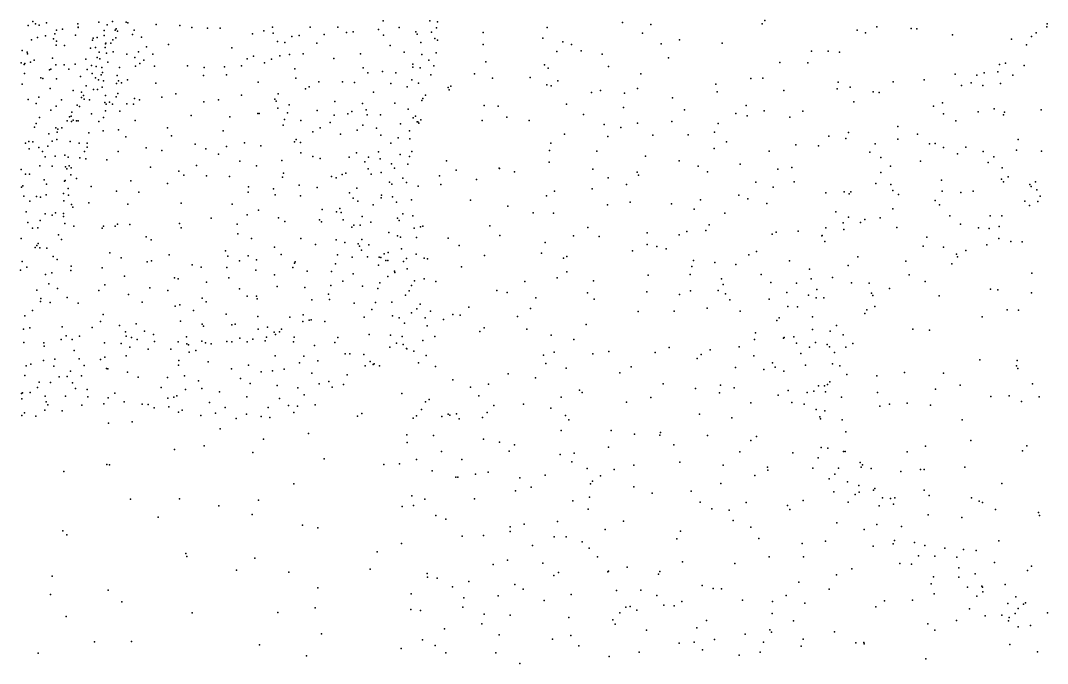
# Model space of a CAD drawing. Header units: metres. Extents: x -24.3 to 24.3, y -27.7 to 27.7.
# Drawn here: x 2.2 to 7.73, y -6.91 to -3.45 of the extents above; entities that cross this region are included whole.
import ezdxf

# ---------------------------------------------------------------- set-up
doc = ezdxf.new("R2010")
doc.units = ezdxf.units.M

msp = doc.modelspace()

# ---------------------------------------------------------------- linework, layer by layer
for p in [(2.239, -3.4781, -19.8405), (2.2633, -3.4564, 13.8423), (2.279, -3.4692, 17.2831), (2.2986, -3.4761, 10.0419), (2.3376, -3.4623, 14.0008), (2.5067, -3.4683, 22.6142), (2.6199, -3.4594, 18.0648), (2.6643, -3.4732, 11.0067), (2.6931, -3.4558, 11.701), (2.7666, -3.4602, 12.5326), (2.7762, -3.4627, 25.4408), (2.9284, -3.4719, 25.3419), (3.0564, -3.4776, -2.9838), (4.1499, -3.4524, 22.9625), (4.4025, -3.4525, 24.2325), (4.4431, -3.4575, -9.4578), (5.4402, -3.4616, -2.2764), (5.5926, -3.4729, -2.0728), (6.1915, -3.4679, 20.0105), (6.2052, -3.4509, -0.8183), (7.7248, -3.484, 20.4235), (7.7272, -3.4677, 19.5613), (2.3323, -3.5336, 14.1469), (2.3823, -3.5222, 10.5134), (2.3907, -3.5027, 15.7708), (2.4232, -3.4973, 17.8031), (2.4931, -3.5296, 14.9405), (2.5076, -3.4865, 15.4483), (2.5076, -3.4875, 13.8095), (2.6477, -3.5306, 12.0396), (2.6479, -3.5038, 12.2873), (2.7074, -3.5029, 13.568), (2.7125, -3.4961, 22.6126), (2.7191, -3.5075, 11.4978), (2.8004, -3.5258, 13.3854), (2.8099, -3.5019, 12.669), (3.1197, -3.4889, 25.2089), (3.2051, -3.4914, 22.637), (3.2731, -3.4914, 19.0475), (3.4473, -3.5216, 24.9726), (3.5084, -3.506, 22.6252), (3.5542, -3.4857, -3.0735), (3.5575, -3.5179, 24.9156), (3.6596, -3.5362, 22.644), (3.6976, -3.532, -12.4059), (3.7566, -3.486, -12.0956), (3.8321, -3.5266, 22.6803), (3.9063, -3.4864, -17.0282), (3.9525, -3.5157, 22.7593), (3.9889, -3.5121, 24.7058), (4.1249, -3.4989, 19.7583), (4.1529, -3.5294, -10.4835), (4.2374, -3.4888, 23.0997), (4.3256, -3.5119, 24.417), (4.3329, -3.5245, 23.3856), (4.41, -3.5133, 23.6396), (4.4378, -3.4907, 23.9374), (4.6886, -3.5148, -17.8572), (5.0335, -3.4874, -19.7611), (5.5478, -3.5193, -4.3156), (6.7033, -3.503, -0.0948), (6.7486, -3.5171, -1.1816), (6.8085, -3.4851, -21.035), (6.9938, -3.4945, 19.7809), (7.0242, -3.4963, 0.1936), (7.2173, -3.5277, 0.2937), (7.6427, -3.5367, 0.5765), (7.6664, -3.5162, 20.7337), (2.2559, -3.5541, 10.1558), (2.2886, -3.5425, 10.2985), (2.3756, -3.5495, 22.5945), (2.3897, -3.583, 14.4559), (2.3908, -3.5613, -23.6206), (2.4346, -3.5843, 13.8649), (2.585, -3.5568, 13.7018), (2.5886, -3.5454, 10.8321), (2.6105, -3.5424, -23.0788), (2.6553, -3.5768, 11.8644), (2.6577, -3.5722, 25.5039), (2.6839, -3.5733, 12.4035), (2.6956, -3.5554, -22.7318), (2.7114, -3.5437, 11.3149), (2.8487, -3.54, 13.2272), (2.8759, -3.5921, -21.5246), (2.9954, -3.5791, 25.2958), (3.582, -3.5637, 19.3377), (3.6208, -3.5698, -12.7795), (3.794, -3.5733, -16.6359), (4.1877, -3.5859, 24.5625), (4.3542, -3.5696, -17.3908), (4.4289, -3.5473, 23.7928), (4.4436, -3.5558, 24.1192), (4.6894, -3.5796, 19.9528), (5.0111, -3.5455, -18.8551), (5.1187, -3.5649, 20.0707), (5.1656, -3.5797, -3.8253), (5.6477, -3.5768, 20.0581), (5.7463, -3.5551, -1.8219), (5.9757, -3.5723, -1.3471), (7.5348, -3.5516, -20.2753), (7.6145, -3.5813, 15.7772), (2.2062, -3.6111, 14.144), (2.2326, -3.6217, 17.6363), (2.2343, -3.6295, -23.8704), (2.5741, -3.5987, 22.5777), (2.6005, -3.5962, -2.7145), (2.6216, -3.6206, 12.141), (2.6539, -3.5952, 11.0528), (2.6612, -3.6261, 11.659), (2.6957, -3.62, 22.5709), (2.771, -3.632, 12.6871), (2.8134, -3.6499, 12.8464), (2.8325, -3.6186, 13.0493), (2.9107, -3.6322, 18.6929), (3.3363, -3.5975, 25.0481), (3.4526, -3.6424, -14.6666), (3.5933, -3.6398, -13.189), (3.647, -3.6329, -16.1214), (3.7205, -3.6304, -3.0516), (4.0277, -3.629, 22.826), (4.2628, -3.6218, 23.134), (4.3596, -3.6328, 23.4624), (4.4354, -3.624, 23.9778), (5.0856, -3.6179, -20.1497), (5.2162, -3.6134, -20.5568), (5.3292, -3.6324, 20.0837), (6.4576, -3.6159, -5.0802), (6.5478, -3.6162, 19.8795), (6.6079, -3.6207, -5.6136), (2.2011, -3.6791, 15.7526), (2.2179, -3.6879, 10.4853), (2.2207, -3.6825, -2.452), (2.2512, -3.6744, 22.5609), (2.2714, -3.664, 14.0275), (2.3693, -3.6537, 10.6041), (2.3884, -3.6887, -20.3111), (2.4327, -3.6888, -2.5897), (2.4912, -3.6857, 10.7694), (2.5501, -3.6588, 18.1695), (2.5807, -3.6918, 10.9541), (2.6056, -3.6988, 25.4873), (2.6108, -3.6502, 13.6289), (2.625, -3.6568, 12.2779), (2.6358, -3.7043, 18.3836), (2.6681, -3.6749, 11.1997), (2.7306, -3.7034, 13.3686), (2.8165, -3.6967, -21.1819), (2.8399, -3.6823, -22.006), (2.862, -3.6641, 25.376), (2.9185, -3.6961, 22.5408), (3.096, -3.6941, -2.9103), (3.1869, -3.7036, 19.0207), (3.2966, -3.7007, -3.0037), (3.3877, -3.6944, 19.1955), (3.4189, -3.6571, 22.5985), (3.5113, -3.6778, -15.2863), (3.5495, -3.6578, 24.8988), (3.8842, -3.6555, 19.6186), (4.0437, -3.7051, 24.6458), (4.3097, -3.6861, 23.2957), (4.3097, -3.702, 24.3783), (4.3492, -3.7052, -2.9787), (4.3967, -3.6641, 23.5765), (4.4236, -3.6951, 23.8362), (4.7037, -3.6722, -2.8713), (5.0198, -3.6883, -19.2931), (5.3635, -3.6984, -2.1598), (5.6878, -3.651, -6.8193), (6.2869, -3.6771, -0.6155), (6.4367, -3.6775, -0.3278), (7.4691, -3.6878, 15.9025), (7.5025, -3.68, 19.5608), (7.6033, -3.6931, 16.1437), (2.2194, -3.7363, 14.0562), (2.3074, -3.7594, 15.1167), (2.3541, -3.7164, 25.5793), (2.3601, -3.712, 17.9431), (2.4581, -3.7115, 13.775), (2.5214, -3.7511, 10.8667), (2.5563, -3.7139, 22.5466), (2.584, -3.735, 12.0866), (2.601, -3.7589, 11.8107), (2.6316, -3.7434, 13.5213), (2.6382, -3.7301, 11.538), (2.7173, -3.7471, 12.6412), (3.1839, -3.7468, 22.5392), (3.3066, -3.7426, 22.5543), (3.6751, -3.71, 22.644), (4.0675, -3.7318, -10.9872), (4.147, -3.7252, 19.7671), (4.2182, -3.733, 24.4738), (4.4069, -3.7428, 24.0623), (4.6418, -3.7383, -8.5381), (4.9431, -3.7572, -7.7689), (5.0391, -3.7076, -3.4204), (5.5385, -3.7369, -2.1319), (7.2302, -3.7386, 19.6262), (7.3473, -3.7438, 15.6724), (7.3874, -3.7324, 15.3247), (7.4606, -3.7269, -20.6072), (7.5411, -3.7439, 0.5533), (2.2065, -3.7936, 15.3221), (2.3171, -3.7625, 10.6446), (2.3918, -3.7647, 22.5259), (2.5508, -3.8024, 11.0005), (2.6182, -3.7701, 12.3138), (2.637, -3.8088, 11.2856), (2.6441, -3.7751, 12.4358), (2.7144, -3.7898, 22.5065), (2.7256, -3.7756, 13.2706), (2.7415, -3.7853, 12.762), (2.7743, -3.7704, 13.0233), (2.9272, -3.7869, 25.3239), (3.4776, -3.7823, 22.5779), (3.6801, -3.7613, 24.8128), (3.7519, -3.8083, -12.5582), (3.8033, -3.7813, -16.3911), (3.9323, -3.7801, -3.0288), (3.9958, -3.7841, -11.3342), (4.1916, -3.7898, 23.0567), (4.2805, -3.8074, 23.2901), (4.3045, -3.7699, -9.797), (4.3413, -3.788, 24.2612), (4.5011, -3.8108, 19.8832), (4.5146, -3.8031, -8.9037), (4.7389, -3.7613, -8.1298), (5.0326, -3.7964, -19.8869), (5.0561, -3.8026, 20.0235), (5.0919, -3.7751, -2.8083), (5.9424, -3.7925, -4.5035), (6.1305, -3.7629, -0.9029), (6.1947, -3.7611, -1.2992), (6.6002, -3.7816, -5.9357), (6.6664, -3.8094, -0.0906), (6.8964, -3.7812, -1.1534), (7.0635, -3.7691, 0.238), (7.2642, -3.7994, -20.8517), (7.3174, -3.7855, 0.4061), (7.3794, -3.8007, 16.0722), (7.4744, -3.7888, 15.0857), (2.2964, -3.8626, -23.684), (2.3578, -3.8162, 13.8665), (2.4808, -3.8273, 13.6685), (2.5255, -3.8641, -22.9762), (2.5261, -3.8361, 22.5161), (2.537, -3.8543, 11.9342), (2.5912, -3.8226, 11.1517), (2.6116, -3.8211, 11.4557), (2.655, -3.8537, 13.3479), (2.7133, -3.8615, 12.9633), (2.7214, -3.8439, -22.3223), (2.8107, -3.8706, 22.4725), (2.9586, -3.8635, 22.4645), (3.0349, -3.8446, 25.2491), (3.3868, -3.853, 22.5236), (3.585, -3.8442, 24.8669), (3.7324, -3.8183, 22.6672), (4.0993, -3.8368, 22.9382), (4.3644, -3.8695, 24.1163), (4.3787, -3.8531, 23.7276), (4.5051, -3.8243, -17.3571), (5.2724, -3.8378, -7.3022), (5.3206, -3.8269, -20.7602), (5.4511, -3.8419, -4.0139), (5.5205, -3.8164, -1.9232), (5.7089, -3.8668, 20.0087), (5.9485, -3.835, -1.3569), (6.3081, -3.8277, -6.3435), (6.5954, -3.8173, -1.1771), (6.7901, -3.8352, 19.7313), (6.8222, -3.8387, -5.4181), (2.2394, -3.8755, 13.9761), (2.2821, -3.8974, 10.7513), (2.3893, -3.9122, 25.4853), (2.4179, -3.8773, 10.8637), (2.5026, -3.9057, 12.0859), (2.5155, -3.9125, 11.6964), (2.5409, -3.8729, 13.558), (2.5684, -3.8775, 25.4422), (2.6522, -3.8922, 12.5988), (2.6593, -3.9008, 13.2281), (2.6761, -3.8908, 12.7721), (2.6927, -3.9015, 13.1075), (2.7702, -3.8982, -21.5085), (2.8055, -3.9006, -2.6604), (2.8384, -3.8769, 25.3526), (3.1847, -3.888, 25.1603), (3.2636, -3.8765, 22.4833), (3.5665, -3.8736, 22.5872), (3.5745, -3.8837, -14.396), (3.5841, -3.9218, -15.0683), (3.6448, -3.9039, -15.5606), (3.8902, -3.887, 22.7467), (4.0388, -3.8977, 24.5883), (4.2141, -3.8959, 23.1647), (4.3592, -3.8814, 23.6104), (4.6942, -3.9076, -17.6986), (4.7699, -3.912, 19.9543), (5.137, -3.9009, -3.0918), (5.4454, -3.9192, 20.0317), (6.1063, -3.9075, -21.3168), (6.6846, -3.8883, -21.2767), (7.1148, -3.9119, 15.405), (7.1627, -3.8939, 15.1892), (7.4416, -3.9253, -1.3124), (2.2992, -3.9732, 22.4692), (2.3609, -3.9331, 13.8153), (2.4613, -3.9686, 11.8414), (2.4696, -3.9653, 22.4821), (2.4746, -3.943, 11.0528), (2.5798, -3.9526, 12.4577), (2.6446, -3.9724, 12.8782), (2.6549, -3.9371, 22.4725), (2.7331, -3.9389, 25.3897), (3.1173, -3.9612, 22.4257), (3.325, -3.9681, 25.0696), (3.4754, -3.9516, 22.5232), (3.4832, -3.9513, 24.9437), (3.6349, -3.9471, -14.096), (3.7957, -3.9353, -16.0612), (3.8861, -3.9606, 24.6744), (3.9598, -3.9527, -11.6377), (3.9812, -3.9396, 22.8262), (4.0582, -3.932, 19.7179), (4.065, -3.9587, -2.9853), (4.1358, -3.9575, 23.0299), (4.2858, -3.9273, 23.4224), (4.313, -3.9748, 23.5375), (4.3249, -3.9654, -9.5621), (4.8167, -3.9701, -2.7545), (5.2297, -3.9568, 20.0177), (5.7742, -3.9308, -1.761), (6.0506, -3.9517, -1.0246), (6.1102, -3.9626, 19.8975), (6.2016, -3.9371, -0.7307), (6.3406, -3.9702, -4.6606), (6.4114, -3.939, -0.3224), (7.1682, -3.9533, 0.3566), (7.3544, -3.9428, 14.9526), (7.4912, -3.9576, 0.5549), (7.4964, -3.9436, 19.3964), (7.6948, -3.931, 16.7268), (2.272, -4.0245, 10.8901), (2.281, -4.0041, 18.1407), (2.3876, -4.0273, 11.0213), (2.3979, -4.0351, 13.6622), (2.4201, -4.0273, 25.4383), (2.4493, -3.9898, 11.9853), (2.4716, -3.9932, 11.2565), (2.4812, -3.9871, 11.457), (2.4986, -3.9895, 13.5112), (2.5077, -3.991, 12.2925), (2.6201, -3.9943, 12.6941), (2.8155, -3.9892, 22.4388), (2.9897, -4.0288, 22.4069), (3.6115, -4.013, 22.5677), (3.6184, -3.9834, 19.4543), (3.7076, -3.9881, -13.5446), (3.8105, -4.0285, 22.6918), (3.8654, -3.9991, 19.6156), (4.0406, -4.0133, 22.9208), (4.1153, -4.0293, 24.497), (4.2446, -4.0063, 24.3038), (4.3333, -3.9964, 23.7005), (4.3373, -3.9952, -2.9149), (4.3429, -4.0032, 23.8669), (4.3534, -3.9843, 24.0275), (4.6829, -3.9879, -8.3183), (4.9374, -3.9884, -18.2172), (5.3404, -4.0092, -3.7097), (5.43, -4.0268, -2.2441), (5.5195, -4.0037, -21.0286), (5.7055, -3.994, -4.1617), (5.9555, -4.005, -6.8001), (6.9221, -4.0204, 0.2302), (7.2346, -3.9906, 16.32), (2.35, -4.0605, -23.285), (2.3935, -4.0914, 12.1274), (2.3957, -4.0511, 11.7482), (2.5659, -4.0554, -22.5695), (2.6432, -4.0436, 25.4008), (2.7253, -4.0389, -21.9808), (2.7656, -4.0763, 25.35), (3.0099, -4.0704, 25.2392), (3.2889, -4.0444, 22.4341), (3.6824, -4.0902, -15.3212), (3.7713, -4.0495, -13.1583), (3.9203, -4.0623, -12.059), (4.011, -4.0405, 24.6002), (4.1372, -4.0682, 23.0931), (4.2308, -4.0819, 23.3622), (4.2927, -4.0446, 24.1643), (4.2947, -4.0872, 23.5958), (5.1267, -4.0628, -2.498), (5.3604, -4.075, -2.3688), (5.6031, -4.0681, -7.1289), (5.7934, -4.065, 19.9387), (5.9344, -4.052, -4.3445), (6.551, -4.0732, 19.7269), (6.643, -4.0845, -6.2598), (6.6565, -4.0529, -0.019), (6.9228, -4.0894, 15.1183), (7.0277, -4.0614, -21.1711), (7.5702, -4.0915, 16.9017), (2.2248, -4.1102, 25.4453), (2.2424, -4.1014, 13.8929), (2.2442, -4.1404, -20.6141), (2.2634, -4.1033, -2.0572), (2.2961, -4.134, 11.1783), (2.3444, -4.1261, 25.4386), (2.3689, -4.1006, 11.4248), (2.4646, -4.1019, 13.4843), (2.5137, -4.1107, 12.5361), (2.5565, -4.1323, 13.0352), (2.5568, -4.1107, 12.794), (2.8749, -4.1358, 25.298), (3.1376, -4.1151, 25.1939), (3.1954, -4.1413, 22.3879), (3.3063, -4.129, -2.7424), (3.4044, -4.1081, 22.4436), (3.4912, -4.124, 24.9929), (3.6735, -4.1033, 24.8604), (3.7052, -4.106, 22.6149), (4.1926, -4.1099, 24.4), (5.0534, -4.11, -19.2372), (5.9323, -4.1394, -1.299), (6, -4.104, -1.4562), (6.3724, -4.1203, -1.1945), (6.4954, -4.1245, -0.1511), (6.7997, -4.1148, -4.9187), (7.0927, -4.114, 19.4793), (7.1241, -4.1127, -1.1399), (7.1688, -4.1332, 14.8843), (7.289, -4.1311, 16.7187), (2.316, -4.1544, 11.9908), (2.33, -4.1832, 13.7906), (2.3833, -4.1809, 12.2906), (2.4355, -4.1747, 12.4631), (2.4547, -4.1852, 25.4277), (2.5169, -4.1891, 12.9355), (2.5428, -4.1554, -2.232), (2.5501, -4.1953, 22.4147), (2.6624, -4.1999, 18.7399), (2.723, -4.1559, -2.3786), (2.9578, -4.1495, -2.5768), (3.264, -4.1703, 25.1525), (3.6057, -4.2029, 22.5384), (3.7074, -4.1633, -14.3153), (3.7717, -4.1825, -13.8299), (3.8121, -4.1921, 22.69), (3.968, -4.1853, 24.7107), (4.0075, -4.1616, 19.6883), (4.071, -4.1854, 24.6248), (4.1262, -4.1575, -10.9333), (4.1348, -4.1942, 24.5047), (4.2426, -4.1718, -9.9784), (4.2932, -4.1825, 24.1591), (4.3042, -4.1561, 23.9491), (5.0455, -4.1494, -19.7855), (5.3009, -4.1537, -2.7085), (5.5627, -4.1797, -2.0523), (6.2294, -4.1527, -0.6348), (6.7711, -4.1589, 0.1369), (6.8301, -4.1883, 15.3083), (7.2432, -4.1675, -5.8035), (7.382, -4.1548, -20.9916), (7.4391, -4.1831, 14.7498), (7.5607, -4.1489, 19.1734), (7.6959, -4.1537, -1.3955), (2.201, -4.2529, 25.4903), (2.3009, -4.2324, 12.1108), (2.3685, -4.2336, -22.9391), (2.4402, -4.2384, 18.541), (2.447, -4.2492, 13.4307), (2.4595, -4.2332, 12.7489), (2.4711, -4.2432, 13.2752), (2.8971, -4.2394, 22.3809), (3.1449, -4.2306, 19.1303), (3.3778, -4.2065, 19.2908), (3.4691, -4.2318, 22.4463), (4.0519, -4.2117, -16.2981), (4.0697, -4.2487, 23.0465), (4.1959, -4.2217, 23.3628), (4.212, -4.2448, 24.3891), (4.2843, -4.2237, 23.8232), (4.4909, -4.2059, -2.7932), (4.5435, -4.2555, -8.5546), (4.7747, -4.2446, -8.0917), (4.7778, -4.2465, -2.6736), (5.0439, -4.212, -18.9561), (5.2803, -4.2497, -2.3382), (5.7447, -4.2049, -1.8142), (5.8475, -4.2344, -1.5097), (6.074, -4.2229, -0.9234), (6.2755, -4.2507, -21.348), (6.3522, -4.2421, -6.6013), (6.8836, -4.2335, 16.1421), (7.0451, -4.2078, 16.4825), (7.4084, -4.2145, -1.2405), (7.484, -4.2434, -5.4247), (2.2247, -4.2771, 11.9713), (2.2453, -4.2769, 13.9032), (2.3242, -4.308, 12.4449), (2.4389, -4.3114, 22.4263), (2.469, -4.2816, 13.1457), (2.4988, -4.3003, -22.3254), (2.7925, -4.3125, 18.9336), (3.0505, -4.2619, 22.3701), (3.0776, -4.2829, 25.229), (3.1998, -4.2863, 25.2078), (3.3225, -4.2889, 22.3903), (3.6084, -4.2925, 25.0462), (3.6131, -4.2722, 19.4795), (3.873, -4.2903, -13.5037), (3.8973, -4.2973, -15.7094), (3.9291, -4.2783, 22.8119), (3.9487, -4.2724, 24.7969), (4.0856, -4.2775, -11.4875), (4.14, -4.2677, 23.2051), (4.2556, -4.2985, 23.7323), (4.4537, -4.2859, 19.84), (4.653, -4.3051, -17.2796), (4.8574, -4.2652, 19.9228), (5.362, -4.2961, -3.0982), (5.5182, -4.2661, 19.9447), (5.5252, -4.2831, -2.2137), (5.898, -4.2651, 19.863), (6.8309, -4.2691, -21.2992), (7.1569, -4.3094, 0.4784), (7.4811, -4.3046, 17.1741), (7.5166, -4.2921, -5.7888), (2.2029, -4.3473, -23.2522), (2.2093, -4.3402, 12.1412), (2.3381, -4.3316, 12.5719), (2.4341, -4.3143, 12.9114), (2.4542, -4.355, 25.4579), (2.5779, -4.3435, 25.4285), (2.7153, -4.3683, 25.3818), (2.9889, -4.3266, -2.418), (3.426, -4.3462, 22.4264), (3.5601, -4.3562, -2.6583), (3.6983, -4.3362, 22.5832), (3.7945, -4.3486, 22.6799), (4.0086, -4.3533, -12.1205), (4.1852, -4.3202, 24.568), (4.1972, -4.331, 23.4767), (4.2757, -4.3221, 24.2419), (4.3388, -4.3424, -9.2309), (4.4616, -4.3335, -16.9564), (5.0736, -4.368, -19.4662), (5.2761, -4.3557, -7.4325), (5.4609, -4.3332, -20.8581), (6.1573, -4.3194, -4.3438), (6.2512, -4.3478, -1.3441), (6.3642, -4.3179, -0.297), (6.8042, -4.3271, 14.955), (6.8837, -4.3322, 0.3089), (6.8961, -4.3654, -1.1503), (7.1615, -4.3678, -21.2026), (7.3279, -4.3684, -6.0683), (7.491, -4.3187, 19.0511), (7.6332, -4.3321, 14.6974), (7.64, -4.3432, -5.1205), (7.6631, -4.3193, 17.3595), (7.6716, -4.3621, 0.7563), (2.2162, -4.3953, 12.3575), (2.2473, -4.4216, 12.5506), (2.2831, -4.3981, -1.7706), (2.3054, -4.4016, -21.04), (2.3356, -4.3879, 13.8118), (2.4299, -4.3808, 13.062), (2.4303, -4.4203, 13.5674), (2.456, -4.3905, 13.2743), (2.8355, -4.3742, 25.3297), (3.4237, -4.3739, 25.1795), (3.5684, -4.3886, 22.4893), (3.7052, -4.3937, 25.0604), (3.969, -4.3772, 22.8997), (3.9897, -4.4064, -12.8857), (4.0143, -4.4229, -12.5325), (4.14, -4.4047, 24.7263), (4.1417, -4.3908, 23.318), (4.2005, -4.3996, -10.4913), (4.3037, -4.4148, 24.3319), (4.6216, -4.4167, -2.679), (5.0303, -4.3945, -18.6895), (5.8603, -4.4145, -3.9869), (6.0651, -4.3907, -6.8407), (6.1144, -4.4101, -0.8086), (6.5346, -4.3778, 19.5724), (6.6337, -4.3729, -6.4944), (6.6609, -4.3826, 15.6298), (6.6688, -4.3726, 15.2426), (6.9254, -4.3861, 16.5893), (7.1233, -4.4192, 17.0581), (7.2619, -4.3753, 19.1293), (7.6058, -4.4218, 18.8113), (7.6766, -4.4242, 17.8001), (7.6891, -4.3961, -6.0248), (2.2286, -4.479, 12.6637), (2.4718, -4.4397, -21.5608), (2.4794, -4.4552, -1.8704), (2.5657, -4.4316, 22.4337), (2.775, -4.4387, 22.4055), (3.0629, -4.4333, 22.3718), (3.3377, -4.4389, 22.4189), (3.4792, -4.4703, 22.4646), (3.8226, -4.4675, 25.0477), (3.8993, -4.4795, 19.6274), (3.9178, -4.462, 24.9684), (4.0972, -4.4428, 19.7279), (4.2215, -4.4287, 23.719), (4.8213, -4.4494, -17.6282), (5.3585, -4.4422, -2.1935), (5.4815, -4.4282, -2.6285), (5.7027, -4.4374, -21.0525), (5.825, -4.4661, -1.8374), (6.2169, -4.4347, 19.6965), (6.589, -4.4793, 15.0208), (6.8948, -4.463, 19.3256), (7.1463, -4.442, 14.6718), (7.6319, -4.4461, -1.329), (2.3031, -4.5256, 13.8687), (2.3302, -4.4905, 12.7961), (2.3677, -4.4977, 13.0277), (2.3851, -4.4853, 13.6968), (2.4291, -4.5052, 22.438), (2.4296, -4.4889, 13.2115), (3.2244, -4.5138, 22.4069), (3.418, -4.4952, 25.1935), (3.5876, -4.5126, 25.1648), (3.6204, -4.5316, 22.5441), (3.8081, -4.5233, -2.6151), (3.8178, -4.5329, 22.73), (3.9235, -4.4827, 22.8464), (3.9351, -4.5222, -14.6319), (4.0383, -4.5054, 24.9063), (4.2283, -4.5137, 23.8156), (4.236, -4.5267, 24.6844), (4.257, -4.4909, -9.7265), (4.3105, -4.5021, 24.0727), (4.9579, -4.4845, 19.8976), (5.0675, -4.4875, -19.1182), (5.9908, -4.4877, -1.0338), (6.656, -4.5082, 16.1826), (6.7443, -4.5214, 16.4353), (6.8272, -4.5113, 14.8028), (7.2031, -4.5005, 17.3181), (7.4186, -4.5022, 17.6827), (7.4823, -4.5021, 0.7109), (2.2367, -4.5366, -1.5885), (2.2629, -4.5683, -22.484), (2.2904, -4.5653, 25.5861), (2.4371, -4.5418, 13.359), (2.4842, -4.5573, 25.497), (2.6381, -4.567, 18.9256), (2.6441, -4.5565, 25.4244), (2.7075, -4.5563, -1.9502), (2.7201, -4.5471, 22.4278), (2.7866, -4.5472, 25.361), (3.0542, -4.5435, 19.1988), (3.062, -4.5656, 25.2508), (3.3641, -4.546, -2.4406), (3.9813, -4.5621, -15.0878), (3.9924, -4.5509, -14.0845), (4.0275, -4.5516, 23.1006), (4.0835, -4.5359, 23.2975), (4.3178, -4.568, 24.5449), (4.3512, -4.5597, 24.384), (4.3635, -4.5571, 24.2649), (4.7248, -4.556, 19.8586), (5.2534, -4.5649, 19.8721), (5.7854, -4.585, -7.0775), (5.8876, -4.5799, -1.2765), (5.9064, -4.5503, 19.7695), (6.2672, -4.5886, -4.2359), (6.3863, -4.5838, -0.1192), (6.5341, -4.5665, 0.0618), (6.6275, -4.5384, -21.3271), (6.6315, -4.5742, 19.381), (6.7204, -4.5367, -4.5772), (6.9163, -4.5635, 16.9485), (7.2592, -4.5468, 18.9454), (7.3571, -4.5661, -4.8697), (7.4146, -4.5698, 17.9084), (7.4676, -4.559, 14.6668), (2.2008, -4.624, 22.4463), (2.4016, -4.6043, 13.1687), (2.4189, -4.6295, 13.627), (2.8738, -4.6141, 22.4418), (2.9007, -4.6311, 25.3143), (3.3672, -4.5981, 22.4507), (3.4421, -4.6231, 25.2206), (3.7077, -4.6231, 22.6697), (3.8973, -4.6312, 25.0614), (3.9448, -4.644, 22.9637), (4.036, -4.6278, 23.2218), (4.181, -4.5913, 24.8036), (4.2274, -4.6088, -11.1369), (4.2444, -4.6156, 23.9144), (4.3303, -4.6185, 24.0982), (4.5015, -4.6212, -16.7445), (4.7782, -4.6068, -17.3632), (5.0223, -4.6451, -18.3737), (5.1754, -4.6084, -19.7446), (5.3138, -4.6123, -20.2897), (5.5728, -4.5937, -3.1246), (5.7447, -4.6027, -1.6781), (6.2452, -4.6009, -0.4777), (6.5131, -4.6095, 15.6246), (6.5154, -4.6078, 15.2563), (6.5285, -4.6393, 16.0217), (7.0787, -4.6161, 0.549), (7.466, -4.6236, 18.4137), (7.5315, -4.6393, -21.104), (7.5921, -4.641, -6.1928), (2.2769, -4.6716, 18.7919), (2.2848, -4.6601, -21.8823), (2.2928, -4.6505, 13.8934), (2.301, -4.6741, 22.4917), (2.3391, -4.6755, 25.5653), (3.3019, -4.689, 25.2464), (3.5645, -4.6698, 25.207), (3.7853, -4.6562, 25.1249), (4.0161, -4.6525, 24.9814), (4.023, -4.6645, -2.5476), (4.0347, -4.6868, 23.3662), (4.0738, -4.6578, 23.5264), (4.1783, -4.6991, 23.83), (4.249, -4.6795, -10.8092), (4.5601, -4.6618, -8.3493), (5.4937, -4.6895, -1.9261), (5.5727, -4.6555, -20.7777), (5.6246, -4.666, 19.8138), (5.6747, -4.6794, -2.5002), (6.1613, -4.6931, -21.1898), (7.0594, -4.6641, 14.5964), (7.1677, -4.6708, 17.7538), (7.2885, -4.6877, 14.635), (7.4023, -4.658, 18.1138), (2.2062, -4.7472, 22.4848), (2.3728, -4.7208, 13.689), (2.3947, -4.7358, 13.5618), (2.6793, -4.7011, 25.4145), (2.7392, -4.7266, 19.0802), (2.88, -4.749, 25.3227), (2.9032, -4.7434, -1.9139), (2.998, -4.7112, 22.4661), (3.3142, -4.7182, 19.4058), (3.3771, -4.7439, -2.2795), (3.4227, -4.7162, 22.5007), (3.4683, -4.7389, 25.2418), (3.6006, -4.7085, 22.6182), (3.6736, -4.7555, 25.1869), (3.6762, -4.7495, 19.5635), (3.9052, -4.7104, 19.6419), (3.9831, -4.7242, 23.1215), (4.0662, -4.7222, 23.6367), (4.1283, -4.7234, 19.7159), (4.1383, -4.7248, -13.8732), (4.1558, -4.705, -12.8204), (4.1642, -4.7414, -15.6275), (4.1763, -4.7421, 24.8416), (4.2601, -4.7462, 24.7361), (4.2759, -4.7313, 23.9984), (4.3291, -4.7082, -16.2512), (4.3715, -4.7295, 24.2117), (4.3896, -4.7319, 24.3907), (4.6963, -4.7139, -17.0115), (5.0035, -4.7029, -18.0296), (5.1219, -4.7288, -19.3285), (5.1401, -4.7205, -2.2917), (5.821, -4.7423, -2.0915), (5.9369, -4.7517, -1.0874), (6.1193, -4.7105, -4.0017), (6.338, -4.7428, -1.4541), (6.707, -4.7215, 14.8008), (6.9653, -4.7449, 17.6045), (7.2375, -4.7082, 17.9665), (7.2427, -4.722, 18.549), (2.1977, -4.7938, 13.9356), (2.2321, -4.7775, 12.9981), (2.3668, -4.8074, 13.3478), (2.4686, -4.7947, 22.5928), (2.4712, -4.7723, 18.9574), (2.6371, -4.7806, 22.5863), (3.1227, -4.7646, 22.479), (3.1708, -4.7774, 25.2618), (3.3082, -4.7796, 22.5271), (3.4656, -4.7937, 22.5914), (3.6634, -4.7798, 22.7039), (3.7413, -4.7989, -2.3763), (3.8726, -4.8005, 25.1169), (3.893, -4.7601, 22.9772), (4.1258, -4.7662, -14.4886), (4.2111, -4.7982, -13.2083), (4.2141, -4.8068, -12.353), (4.2791, -4.7864, -9.3763), (4.5721, -4.7757, -2.4832), (5.1396, -4.8024, 19.8002), (5.8129, -4.774, 19.6576), (6.0496, -4.7637, 19.5438), (6.4467, -4.7874, 15.4898), (6.6542, -4.768, -1.2951), (7.2128, -4.76, 0.6679), (7.6438, -4.8107, 14.6939), (2.333, -4.8176, 13.2207), (2.7574, -4.8266, 22.6093), (3.0264, -4.8345, 22.5401), (3.0474, -4.8394, 25.2521), (3.1996, -4.8583, 22.5723), (3.3187, -4.8341, 25.2496), (3.5649, -4.8191, 25.2203), (3.9334, -4.8529, 23.3789), (3.9897, -4.8125, 23.526), (4.1318, -4.8621, -2.4209), (4.1758, -4.8279, -14.9291), (4.3194, -4.8511, -9.0478), (4.3716, -4.8401, 24.3442), (4.434, -4.8547, -8.5825), (4.914, -4.8542, -17.537), (5.0885, -4.8344, -18.7113), (5.2837, -4.8515, -19.8992), (5.5783, -4.8204, -1.7559), (5.8047, -4.817, -3.2692), (5.9722, -4.8408, -6.9383), (6.1858, -4.8173, -0.5276), (6.2382, -4.8599, -6.7929), (6.3771, -4.8642, -4.1125), (6.4546, -4.8406, 0.0881), (6.5704, -4.8331, 16.5261), (6.6731, -4.8621, 16.8656), (6.7674, -4.8641, 17.2935), (6.983, -4.8192, 0.5657), (7.0702, -4.8554, 18.0639), (2.2846, -4.902, 13.7604), (2.3495, -4.8667, 22.613), (2.3962, -4.8916, 25.5201), (2.6202, -4.9029, 25.3931), (2.652, -4.8722, 22.6984), (2.8933, -4.8886, 25.2673), (2.9916, -4.9029, 22.636), (3.3766, -4.8933, 22.6535), (3.5795, -4.8821, 22.7207), (3.7283, -4.8864, 22.8906), (3.8682, -4.8769, 23.1136), (4.0401, -4.8805, 23.7426), (4.1223, -4.8916, 23.8571), (4.2901, -4.9054, -11.0132), (4.3032, -4.8768, 24.6279), (4.7631, -4.9025, -7.936), (4.8179, -4.9141, -2.3307), (5.251, -4.9153, -2.131), (5.5708, -4.9102, -7.2023), (5.8049, -4.9046, -2.853), (5.955, -4.9029, -20.9831), (5.9819, -4.8708, -3.6051), (5.995, -4.9207, -0.9414), (6.3251, -4.9138, 19.2741), (6.4865, -4.8971, 16.1908), (6.7812, -4.9173, 0.4309), (6.877, -4.8926, 14.6624), (7.421, -4.8957, 0.8211), (7.4599, -4.8986, -4.7173), (7.6415, -4.9149, -1.3397), (2.3044, -4.9624, 25.5497), (2.3075, -4.9468, 13.6368), (2.3573, -4.9682, 22.6831), (2.4492, -4.9408, -1.4771), (2.5074, -4.9714, 22.771), (2.779, -4.9237, 25.3026), (2.853, -4.9667, 22.7581), (3.175, -4.9439, 25.2331), (3.1972, -4.9636, 22.6856), (3.4184, -4.933, -2.1344), (3.4676, -4.9328, 22.7241), (3.4715, -4.9472, 19.5374), (3.7663, -4.9538, 23.0452), (3.8559, -4.9235, 23.2615), (3.861, -4.9513, 23.5038), (3.9936, -4.9719, 19.6879), (4.1091, -4.9678, 24.8885), (4.1979, -4.9656, 24.8013), (4.271, -4.9282, -10.0119), (4.3502, -4.9772, 24.339), (4.9731, -4.9429, 19.7641), (5.287, -4.949, 19.7337), (5.747, -4.9252, -20.7723), (6.0167, -4.9531, -2.0059), (6.2293, -4.9502, -1.6487), (6.4404, -4.9279, 15.9623), (6.4822, -4.9432, 19.0373), (6.5241, -4.943, 14.8862), (6.7873, -4.9298, 17.6344), (7.1443, -4.931, -6.4373), (2.2619, -5.0111, 13.3237), (2.642, -5.0314, 22.8816), (3.0307, -4.9869, -1.7635), (3.055, -4.9801, 25.221), (3.1292, -5.0105, 19.3918), (3.3044, -5.0308, 22.7773), (4.0904, -5.0049, 23.8835), (4.3027, -5.0226, -12.0234), (4.3327, -5.001, -14.0635), (4.4056, -5.0134, -15.7888), (4.5252, -5.0319, -16.175), (4.6111, -4.9921, -16.4878), (4.9441, -5.0005, -7.688), (5.5245, -5.0158, -20.381), (5.7172, -5.0136, 19.5355), (5.8957, -4.9982, -1.1196), (6.0729, -5.0149, -0.7367), (6.3303, -4.9892, -21.1301), (6.3819, -4.9907, 15.345), (6.7439, -5.0271, 18.1761), (6.7555, -5.0065, -6.5734), (6.7981, -4.9887, 18.5086), (7.5114, -5.0077, -6.3801), (7.5721, -5.009, -21.1084), (2.2214, -5.0386, 13.6502), (2.6289, -5.0707, 25.3115), (2.8206, -5.0816, 22.9544), (3.0593, -5.0684, 22.8313), (3.1759, -5.0847, 25.201), (3.353, -5.0839, 22.8962), (3.4755, -5.0421, 22.8754), (3.6479, -5.0461, 23.046), (3.7181, -5.0706, 23.5916), (3.7206, -5.0334, 23.1934), (3.7518, -5.062, -2.1595), (3.7632, -5.0611, 25.1097), (3.8357, -5.0703, 23.7361), (4.0491, -5.0463, -2.2609), (4.2006, -5.0393, 24.0676), (4.237, -5.0509, 24.6476), (4.2658, -5.0792, 24.5092), (4.3767, -5.0509, -13.4601), (4.476, -5.0597, -2.2939), (4.5649, -5.0364, -8.2031), (4.8744, -5.0426, -17.2143), (5.2429, -5.0865, -19.4676), (6.2701, -5.0646, 19.0926), (6.2838, -5.0499, -0.1306), (6.4618, -5.0456, -6.6793), (7.3762, -5.0443, -1.2936), (2.2137, -5.1104, 19.1732), (2.2485, -5.1047, 25.4942), (2.4217, -5.0994, 22.8309), (2.5828, -5.1016, 22.9704), (2.7304, -5.0906, 19.3199), (2.7638, -5.1252, 23.1265), (2.8651, -5.1218, 25.1516), (2.9143, -5.1396, 23.0904), (3.1826, -5.0942, 22.8782), (3.3353, -5.0879, 25.2057), (3.4782, -5.1106, -1.9978), (3.5278, -5.0998, 23.0323), (3.5633, -5.128, 23.2813), (3.5699, -5.1406, 23.5374), (3.5918, -5.1256, 23.4084), (3.6037, -5.1112, 23.1588), (4.0746, -5.1398, 24.0063), (4.388, -5.094, -13.1542), (4.6712, -5.1238, 19.7235), (4.6949, -5.1041, -2.2651), (4.924, -5.1118, -2.1461), (5.0549, -5.1429, -17.8084), (6.1563, -5.1313, -0.4423), (6.4629, -5.1129, 16.3272), (6.557, -5.1223, -4.0464), (6.5921, -5.0915, 18.6532), (6.6272, -5.1422, 17.1912), (7.0024, -5.1113, -1.3329), (7.0928, -5.117, 0.7354), (2.2163, -5.1831, 22.7509), (2.3224, -5.185, 25.4201), (2.4169, -5.1668, 19.2853), (2.444, -5.1468, -1.402), (2.4763, -5.1674, 22.995), (2.5158, -5.1488, 25.3308), (2.6503, -5.1842, 23.3212), (2.7396, -5.1886, 23.4961), (2.7663, -5.148, -1.5328), (2.7961, -5.1565, 23.2904), (2.8255, -5.1659, 23.4109), (2.9184, -5.1771, 23.508), (3.0461, -5.1788, 23.3699), (3.0921, -5.1516, 23.0446), (3.0938, -5.1893, 23.5133), (3.1014, -5.196, 23.6417), (3.1733, -5.1755, 23.1351), (3.194, -5.1847, 23.4064), (3.2242, -5.1905, 23.6242), (3.3086, -5.1766, 23.2793), (3.3355, -5.1797, 23.4187), (3.378, -5.1596, 23.0726), (3.4176, -5.1793, 23.5198), (3.4491, -5.1648, 23.2985), (3.5158, -5.1736, 23.6612), (3.5216, -5.1547, 25.1656), (3.6669, -5.1793, 25.1022), (3.6717, -5.1542, 23.7268), (3.89, -5.1823, 24.9804), (3.9062, -5.1552, 23.8872), (4.1892, -5.1432, 24.1843), (4.2222, -5.1862, 24.3712), (4.2531, -5.1513, -9.3265), (4.2579, -5.1927, -9.7706), (4.3644, -5.1715, -8.6615), (4.4285, -5.1514, -15.2226), (5.1768, -5.167, -18.9833), (6.1506, -5.166, -6.8202), (6.3066, -5.1586, 15.5269), (6.3094, -5.1553, -3.7012), (6.3617, -5.1519, 15.8235), (6.3768, -5.1864, 18.79), (6.479, -5.1823, 18.3985), (6.5415, -5.1944, 0.3171), (6.6798, -5.1887, 17.6288), (2.3246, -5.203, 22.8683), (2.4857, -5.2253, 23.1604), (2.7864, -5.2085, 25.1155), (2.8852, -5.2183, 23.695), (3.007, -5.2187, 23.7132), (3.1066, -5.235, 19.5694), (3.141, -5.2266, 25.1251), (3.7806, -5.1993, 23.845), (3.946, -5.2439, 24.0216), (3.9715, -5.2441, 24.8407), (4.0466, -5.2478, 24.7393), (4.1864, -5.2084, 24.5382), (4.2761, -5.2142, -2.1737), (4.2779, -5.2171, -10.1439), (4.3152, -5.2297, -10.5462), (4.3823, -5.2533, -11.7861), (5.014, -5.2518, 19.6362), (5.0713, -5.2356, -7.523), (5.2794, -5.2435, -1.9179), (5.3654, -5.2314, 19.5773), (5.6162, -5.2363, 19.4323), (5.6901, -5.2103, -1.4824), (5.8622, -5.2479, 19.2813), (5.9122, -5.2228, -1.0438), (6.068, -5.2054, -2.8605), (6.399, -5.242, 15.2), (6.4461, -5.2073, 14.984), (6.5551, -5.2065, 18.122), (6.5817, -5.2364, -21.1161), (6.6423, -5.2074, 17.8789), (2.2275, -5.3077, 19.3782), (2.2537, -5.2998, 25.3404), (2.3213, -5.2792, 22.9722), (2.3829, -5.2726, 25.2973), (2.5141, -5.2711, 23.4316), (2.5398, -5.3057, 23.66), (2.6281, -5.2744, 25.1393), (2.6525, -5.2625, 23.6837), (2.7662, -5.254, 23.7384), (3.049, -5.3042, 25.0533), (3.0509, -5.28, 23.8099), (3.209, -5.2875, -1.6881), (3.4247, -5.3045, 23.8765), (3.5684, -5.2553, 23.8352), (3.6997, -5.2926, 23.9418), (3.7237, -5.2561, -1.9824), (3.7987, -5.2819, 24.959), (4.081, -5.2857, 24.2547), (4.0966, -5.3011, 24.5319), (4.1015, -5.297, 24.3802), (4.1315, -5.3077, 19.6834), (4.3408, -5.2923, -10.8508), (5.0271, -5.2961, -17.3611), (5.8415, -5.2691, -20.6259), (6.1459, -5.2547, -2.2646), (6.2474, -5.2929, -3.2729), (6.4243, -5.3045, 16.1671), (6.5711, -5.297, 17.0206), (7.363, -5.2757, 14.6745), (7.5619, -5.3077, -4.5079), (7.5641, -5.2792, 1.0601), (2.2213, -5.3603, 22.9687), (2.3779, -5.3109, 23.1493), (2.4675, -5.3365, 19.4462), (2.5264, -5.3623, 23.7947), (2.6606, -5.3223, 23.7923), (2.6685, -5.3243, 25.0293), (2.7732, -5.343, 24.9347), (3.0813, -5.3622, 23.9324), (3.3346, -5.3252, 25.0808), (3.4931, -5.341, -1.7974), (3.5539, -5.3353, 23.9363), (3.6169, -5.3262, 25.0506), (3.7673, -5.3482, 24.0455), (3.9563, -5.3574, 24.2049), (4.0532, -5.3092, -2.0265), (4.4323, -5.3117, -12.5345), (4.8232, -5.3509, -7.7498), (5.1363, -5.3215, -18.3851), (5.4256, -5.3457, -7.2369), (5.4858, -5.3133, -1.6393), (6.0479, -5.3176, 18.9625), (6.2012, -5.3285, -0.2122), (6.2615, -5.3162, -20.9291), (6.3088, -5.3364, 0.043), (6.6091, -5.3092, -6.6313), (6.6481, -5.3551, -3.8583), (6.8099, -5.3626, 0.6135), (6.9586, -5.345, 14.7512), (7.168, -5.3476, -6.4544), (7.5688, -5.3225, -1.3628), (2.2977, -5.3953, 25.1855), (2.3591, -5.3977, 23.6292), (2.4058, -5.3675, 23.489), (2.4496, -5.3661, 25.1098), (2.4771, -5.3996, 23.8971), (2.8316, -5.369, 23.9362), (2.9883, -5.3716, 24.9392), (3.1559, -5.3898, 24.9788), (3.3814, -5.3766, 23.9742), (3.4336, -5.4035, 24.9939), (3.5803, -5.415, 24.0547), (3.8051, -5.406, 24.1711), (3.8572, -5.3929, 24.7459), (3.9361, -5.409, 24.5759), (4.5254, -5.3843, -13.1088), (4.7171, -5.407, -15.8756), (4.9715, -5.3733, -1.9738), (5.6592, -5.4054, -20.2304), (5.9675, -5.4116, -0.8189), (6.4947, -5.4155, 16.4675), (6.5271, -5.4163, 17.6383), (6.5431, -5.4095, 17.3616), (6.5556, -5.394, -1.6968), (7.2575, -5.4126, -1.4004), (7.6481, -5.4056, -6.3876), (2.2024, -5.4577, 23.7759), (2.2076, -5.4535, 23.1676), (2.2487, -5.4511, 23.3226), (2.2882, -5.4256, 23.4906), (2.3309, -5.4717, 24.0284), (2.4394, -5.4718, -1.3646), (2.4935, -5.4305, 24.9797), (2.5568, -5.4348, 24.045), (2.56, -5.4746, 24.187), (2.7049, -5.4555, 24.1792), (2.9548, -5.4241, 24.0433), (3.0394, -5.4703, 24.1384), (3.0857, -5.4359, 24.8868), (3.1735, -5.4311, 24.037), (3.2691, -5.4486, 24.9409), (3.6904, -5.427, 19.613), (3.7247, -5.4637, 24.8054), (3.8765, -5.4236, 24.285), (4.2516, -5.4564, -9.152), (4.6209, -5.4225, -14.3631), (4.6662, -5.4703, -15.1645), (5.2077, -5.44, 19.5183), (5.2217, -5.4511, -18.8664), (5.8331, -5.4304, -1.1575), (5.9622, -5.4543, -6.9117), (6.0403, -5.4268, -0.6078), (6.2782, -5.467, -2.6715), (6.3314, -5.4402, -2.116), (6.4338, -5.4515, 18.0846), (6.4698, -5.4437, -3.5105), (6.5323, -5.448, 16.6844), (6.8134, -5.4517, -21.1113), (7.1248, -5.4341, -21.1527), (7.4229, -5.4731, 1.0509), (7.522, -5.4699, 14.6997), (2.205, -5.4862, 23.9794), (2.3351, -5.5018, 19.7191), (2.3444, -5.5174, 24.1685), (2.5273, -5.5205, 24.3243), (2.6468, -5.5128, 24.5872), (2.6703, -5.4797, 24.7086), (2.7554, -5.5015, 24.4982), (2.8535, -5.515, 24.578), (2.8854, -5.5165, 24.3288), (2.991, -5.483, 24.7851), (2.996, -5.5292, 24.6538), (3.0238, -5.477, -1.5562), (3.2147, -5.5054, 24.1803), (3.417, -5.475, 24.1115), (3.5917, -5.4837, 24.8473), (3.6405, -5.5218, 24.7413), (3.69, -5.5254, 24.3872), (3.7852, -5.5186, 24.5339), (4.3778, -5.5027, -8.4953), (4.3975, -5.4891, -11.3163), (4.7467, -5.5219, -15.5614), (4.907, -5.5147, -16.3044), (5.11, -5.4777, -17.6933), (5.4613, -5.5044, -19.7434), (5.5929, -5.479, 19.2587), (6.1313, -5.5066, 18.6968), (6.3512, -5.5059, -2.9749), (6.417, -5.5151, 15.6757), (6.6191, -5.4772, 0.4938), (6.8252, -5.5255, 14.8334), (6.8767, -5.5152, -1.55), (6.973, -5.5089, -4.0308), (7.098, -5.5196, 14.7701), (7.5883, -5.501, -21.1872), (7.6834, -5.4751, 1.213), (2.2039, -5.5756, 19.8841), (2.2189, -5.5611, 24.8935), (2.2809, -5.5782, 24.53), (2.3278, -5.5461, 24.3054), (2.4221, -5.5508, 24.4457), (2.9173, -5.5337, 24.4624), (3.0487, -5.5578, 24.5128), (3.0687, -5.5462, 24.3486), (3.1693, -5.5756, 24.4772), (3.2481, -5.5626, 24.3259), (3.3004, -5.5317, 24.8388), (3.4142, -5.5689, 24.2915), (3.4931, -5.5807, 24.5955), (3.5311, -5.5316, 24.2387), (3.67, -5.5597, 24.5858), (4.0118, -5.5787, 19.6748), (4.0364, -5.565, -1.8448), (4.3299, -5.5774, -1.8855), (4.3573, -5.5427, -10.6255), (4.4668, -5.5815, -11.8359), (4.5002, -5.5677, -12.16), (4.5104, -5.5744, -8.1479), (4.545, -5.5672, 19.5717), (4.6847, -5.5855, -13.7673), (4.7115, -5.5592, -14.7078), (5.0531, -5.5363, -16.9114), (5.1333, -5.5752, -7.4053), (5.855, -5.5675, 18.9575), (6.4821, -5.544, 17.8775), (6.5021, -5.582, -20.9387), (6.5293, -5.5504, 15.0766), (2.6716, -5.6159, 19.8175), (2.7985, -5.6098, -1.4465), (3.3591, -5.5914, 24.399), (3.5404, -5.5869, 24.4227), (4.313, -5.5898, -10.3315), (4.5607, -5.5928, -12.7338), (5.1511, -5.5995, -17.214), (6.0287, -5.5874, -20.5492), (6.5056, -5.5941, -3.2384), (6.6224, -5.5982, 16.9386), (7.2679, -5.5987, -4.1571), (3.2734, -5.6464, -1.6193), (3.7485, -5.6719, 19.6912), (4.2784, -5.6787, -8.8143), (4.4214, -5.6835, -11.0753), (5.1088, -5.6566, -1.7848), (5.3787, -5.6568, -19.4825), (5.5033, -5.6754, -1.4699), (5.6405, -5.681, -19.9751), (5.6435, -5.6671, -7.0839), (5.8967, -5.6826, -0.8925), (6.1616, -5.6884, 18.431), (6.6428, -5.6639, -1.906), (3.1865, -5.7384, 19.7736), (3.5065, -5.7034, -1.7055), (4.2791, -5.7216, -9.9814), (4.6902, -5.7034, -13.3282), (4.7764, -5.7182, -14.1475), (4.8581, -5.7327, -15.0724), (5.3649, -5.7453, 19.1672), (5.7151, -5.7327, 18.9287), (6.1302, -5.7095, -6.8051), (6.5087, -5.7471, 15.8865), (7.0709, -5.741, -1.5987), (7.3156, -5.7101, 14.7863), (7.6162, -5.7394, -4.1999), (3.0276, -5.7579, -1.492), (3.4482, -5.7746, 19.7641), (4.4645, -5.7695, -11.5382), (4.8283, -5.7682, -1.814), (5.1039, -5.7855, -16.379), (5.1784, -5.7779, -17.928), (6.072, -5.7718, -0.3938), (6.3565, -5.7768, 0.2814), (6.4932, -5.804, 17.7643), (6.5445, -5.7518, -2.5966), (6.6295, -5.7699, 16.5966), (6.6394, -5.7699, 17.1761), (6.9729, -5.7712, 0.896), (7.5938, -5.7653, -6.4185), (2.6625, -5.8391, 19.9863), (2.6768, -5.8407, -1.4045), (3.8326, -5.8087, -1.7641), (4.1549, -5.8395, 19.66), (4.2379, -5.8352, -9.2869), (4.3302, -5.8129, -1.8011), (4.5744, -5.8125, -12.3498), (5.1662, -5.8256, 19.2326), (5.2486, -5.8611, -7.2894), (5.5011, -5.8435, -19.6868), (5.748, -5.8271, -1.215), (5.9813, -5.8423, 18.534), (6.2202, -5.854, 0.0618), (6.4646, -5.8594, 0.4756), (6.6034, -5.8589, 16.2323), (6.7191, -5.8292, 15.0765), (6.725, -5.8532, 16.9199), (6.732, -5.8411, -3.1965), (6.7788, -5.8609, 0.7646), (7.2823, -5.853, 1.1172), (2.4316, -5.8769, -1.3837), (4.4149, -5.8734, -10.7889), (4.542, -5.9079, -11.9736), (4.5534, -5.9064, 19.5254), (4.6471, -5.8915, -12.6437), (4.7168, -5.881, -13.0543), (4.8872, -5.9102, -14.4276), (5.0221, -5.8967, -15.4788), (5.3205, -5.8995, -19.0989), (5.394, -5.8655, -1.5405), (6.1522, -5.8978, -0.1937), (6.222, -5.87, 18.1419), (6.5525, -5.917, 15.6739), (6.5835, -5.8906, 17.5436), (6.9382, -5.876, 14.8881), (7.0447, -5.8667, -3.6358), (7.0637, -5.8659, -21.1281), (3.6691, -5.9438, 19.7974), (4.9471, -5.9612, -14.7261), (5.2665, -5.9434, -17.6547), (5.278, -5.9281, -17.0685), (5.5013, -5.959, -7.144), (5.9698, -5.9409, -0.7569), (6.6518, -5.9321, -20.925), (6.713, -5.9524, -6.6266), (6.799, -5.968, -2.2215), (7.4828, -5.9411, 1.2969), (2.79, -6.0249, 20.0773), (3.0542, -6.023, 19.9759), (4.3045, -6.0072, -8.5655), (4.375, -6.025, -10.4629), (4.6417, -6.0229, -1.7549), (4.8625, -5.9815, 19.3744), (5.2623, -6.0141, -16.5355), (5.5999, -5.9939, -1.347), (5.809, -5.9827, -20.1808), (6.5784, -5.9868, 15.3696), (6.6923, -6.0009, 15.9572), (6.7137, -5.9887, 17.3418), (6.7914, -5.977, 16.6049), (6.8393, -6.0189, -2.9789), (6.8821, -6.0225, 16.8401), (6.9064, -6.0177, 0.9272), (7.0644, -5.9775, -6.5182), (7.0906, -6.0065, 1.0621), (7.3195, -6.019, -1.7309), (3.2651, -6.061, -1.5226), (3.4795, -6.0311, -1.6053), (4.252, -6.065, -9.5242), (4.3146, -6.0598, -10.0785), (5.1712, -6.0339, -15.7596), (5.2552, -6.0795, -18.5466), (5.8572, -6.0413, -6.9388), (5.9204, -6.0779, -0.9505), (6.1063, -6.0433, -0.3793), (6.3288, -6.0593, -20.7189), (6.3404, -6.0811, -6.7501), (6.4129, -6.0327, 17.8954), (6.6549, -6.0413, 0.7219), (6.8222, -6.0616, 16.3134), (6.8982, -6.0518, 15.0521), (7.3597, -6.0357, -21.2537), (7.3788, -6.043, 14.8583), (7.4475, -6.0806, -3.7272), (2.9394, -6.1228, -1.4739), (3.4451, -6.1078, 19.9009), (4.4346, -6.1127, -8.2108), (4.4882, -6.1335, 19.5089), (6.013, -6.0848, 18.4656), (7.0854, -6.1092, -3.2498), (7.2675, -6.1247, 1.2381), (7.679, -6.0977, 1.5128), (7.6843, -6.1142, -1.6676), (3.7157, -6.165, -1.6722), (3.7992, -6.1793, 19.7607), (4.8346, -6.1736, -1.6403), (4.91, -6.1604, -7.5853), (5.0892, -6.1451, -1.5839), (5.3461, -6.1894, -16.0349), (5.4443, -6.1433, -1.4724), (6.0346, -6.141, -0.6273), (6.1303, -6.1756, -20.5022), (6.5936, -6.1529, 17.7588), (6.7406, -6.1892, 15.3996), (6.81, -6.1624, 15.7933), (6.9424, -6.1733, -2.5998), (2.4252, -6.1956, 20.4171), (2.4462, -6.2176, -1.4353), (4.5763, -6.2246, -11.7816), (4.6917, -6.2207, -7.7981), (4.8342, -6.1987, -13.2576), (5.0712, -6.2276, -14.4922), (5.1361, -6.2276, -14.909), (5.7324, -6.2396, -1.1465), (5.7513, -6.198, 18.6595), (6.1729, -6.238, -0.1727), (6.9041, -6.2482, 1.0056), (4.2487, -6.2647, -9.2358), (4.9552, -6.2744, -13.8335), (5.2217, -6.2545, -15.301), (5.2604, -6.2894, -1.5001), (6.4078, -6.2636, 0.4923), (6.533, -6.2512, 0.6901), (6.789, -6.2781, -6.6247), (6.8967, -6.2659, 17.3829), (7.0121, -6.2595, 15.1443), (7.0669, -6.2744, 16.4581), (7.1755, -6.2889, -2.2318), (7.2756, -6.2959, 15.0048), (7.3435, -6.3024, -3.268), (7.4663, -6.2503, -1.8939), (3.0884, -6.3183, -1.5185), (3.0928, -6.3338, 20.1753), (3.4589, -6.3425, -1.5614), (4.1186, -6.3091, -1.6656), (4.8202, -6.3541, -12.9583), (5.3048, -6.3354, 19.0081), (6.2286, -6.3355, 0.067), (6.4135, -6.3351, 18.0796), (7.0338, -6.3301, 16.1093), (7.1222, -6.3328, 17.0028), (7.2392, -6.3381, -2.9082), (3.3613, -6.4071, 20.0529), (4.0808, -6.4028, 19.6563), (4.7438, -6.3774, -1.6408), (5.0098, -6.369, 19.1594), (5.3637, -6.4135, -19.0729), (5.4654, -6.3915, -15.7958), (5.641, -6.4149, -16.4979), (5.7626, -6.3619, -7.045), (6.0443, -6.3715, 18.3817), (6.6746, -6.4004, 0.8621), (6.9335, -6.3722, 15.3142), (6.9961, -6.3751, -21.1642), (7.2501, -6.3958, 16.6751), (7.4429, -6.367, -6.5047), (7.6209, -6.409, -3.3915), (7.6426, -6.386, 14.8918), (2.3673, -6.4397, -1.4595), (3.643, -6.4177, 19.9124), (4.3883, -6.4262, -10.319), (4.3892, -6.4455, -8.471), (4.4409, -6.4511, -10.6229), (4.6121, -6.4677, 19.3832), (5.0696, -6.4362, -1.6051), (5.0956, -6.4192, -14.233), (5.3605, -6.4172, -18.1359), (5.6329, -6.4295, -16.8716), (6.5912, -6.4322, 17.9702), (7.1142, -6.4436, 15.8405), (7.2501, -6.4444, 16.3048), (7.3383, -6.4272, -21.3464), (2.6692, -6.515, 20.4741), (3.7979, -6.5023, -1.6185), (4.5245, -6.4967, -1.6027), (4.8595, -6.4846, -7.6502), (4.9049, -6.5093, -13.212), (5.4076, -6.5178, -15.333), (5.5388, -6.515, -19.6133), (5.8692, -6.4895, -20.1959), (5.9281, -6.5059, 18.5365), (5.9721, -6.5071, -0.8081), (6.3887, -6.4716, -6.7935), (6.5519, -6.5091, -20.9014), (7.1018, -6.4812, 15.5922), (7.2966, -6.4983, 15.2295), (7.3746, -6.4944, 16.503), (7.3778, -6.4985, -2.5835), (7.3805, -6.5232, 17.1524), (7.5008, -6.4847, 15.0525), (2.3598, -6.5383, 20.6565), (2.743, -6.5775, -1.5198), (4.3011, -6.5345, -9.6756), (4.5846, -6.5567, -11.3426), (4.7692, -6.545, -12.4008), (5.0169, -6.5711, -13.7161), (5.1623, -6.5376, 19.0959), (5.625, -6.5443, -17.2154), (5.7588, -6.5755, -16.2196), (6.0856, -6.5698, -0.592), (6.2466, -6.5753, -20.6395), (6.3214, -6.5444, 0.3302), (6.8496, -6.5728, 1.0752), (7.0007, -6.5696, 17.669), (7.1186, -6.5341, -6.5892), (7.3477, -6.5472, 16.0778), (7.5575, -6.5515, 1.5962), (3.5825, -6.635, 19.9901), (3.7848, -6.6108, 19.8558), (4.3, -6.6198, -8.8004), (4.3521, -6.6254, 19.5397), (4.579, -6.6062, -8.0686), (5.4569, -6.6059, -7.2495), (5.4807, -6.6023, 18.9433), (5.5167, -6.6224, -17.8363), (5.6628, -6.5957, -1.2334), (5.718, -6.5995, 18.7518), (6.4206, -6.5847, 18.2177), (6.8037, -6.6048, 17.8952), (7.3079, -6.616, 1.4394), (7.5146, -6.5872, 16.985), (7.5702, -6.6145, 16.6934), (7.5998, -6.5907, -2.9587), (7.6101, -6.5824, -2.2763), (2.4426, -6.6568, -1.4994), (3.1212, -6.6371, 20.2581), (4.694, -6.6449, -1.5787), (4.8341, -6.649, 19.284), (5.1502, -6.6619, -7.4649), (5.3881, -6.6747, -18.5845), (5.4247, -6.6369, -1.5206), (5.8918, -6.6791, -1.0055), (6.2447, -6.6403, 18.3609), (6.3606, -6.6804, 0.1285), (7.2385, -6.6781, 17.6305), (7.3923, -6.6531, 15.6741), (7.4823, -6.6496, 15.2637), (7.5178, -6.6806, 15.9153), (7.5222, -6.6623, -6.5558), (7.5547, -6.6408, 16.2944), (7.728, -6.6365, 15.0547), (4.4808, -6.7229, -1.6256), (4.6817, -6.6961, -11.6609), (5.3994, -6.6984, -14.824), (5.568, -6.7301, -15.1859), (5.84, -6.7174, -17.0282), (6.2326, -6.7288, -0.4861), (6.2418, -6.7415, -6.9206), (6.5806, -6.7385, 0.8324), (7.0838, -6.696, -21.3126), (7.1206, -6.7304, 1.345), (7.5697, -6.713, 17.3504), (7.6371, -6.7053, -21.6447), (2.5961, -6.7928, 20.5973), (2.7959, -6.7905, 20.4804), (3.818, -6.7502, -1.6409), (4.362, -6.7828, -9.4244), (4.7749, -6.7546, -12.0893), (5.0625, -6.7781, -1.5856), (5.1614, -6.7587, 19.1205), (5.7448, -6.8008, -17.5311), (5.8248, -6.7941, 18.7378), (5.9342, -6.7809, -16.0783), (6.0994, -6.7521, 18.5164), (6.1988, -6.7943, -0.72), (6.4117, -6.7792, 0.3215), (6.6956, -6.799, 18.1635), (6.7387, -6.7969, -6.77), (2.2927, -6.8545, -1.5072), (3.4838, -6.8085, -1.6199), (4.2479, -6.8281, -1.6735), (4.4313, -6.8127, -8.52), (4.4877, -6.8519, -10.305), (4.7565, -6.8529, -1.6406), (5.2047, -6.8148, -14.0079), (5.53, -6.8478, -19.5147), (5.8703, -6.8357, -15.7243), (6.1811, -6.8492, -16.2968), (6.4017, -6.8157, -0.0433), (6.7404, -6.8032, 1.0632), (7.5245, -6.8069, 17.5824), (7.6744, -6.8472, 15.3731), (3.7369, -6.8675, 19.8919), (4.8873, -6.9093, -12.4392), (5.3678, -6.8713, -1.5811), (6.0684, -6.864, -1.0057), (7.0723, -6.8853, -6.7087)]:
    msp.add_point(p)

doc.saveas('drawing.dxf')
